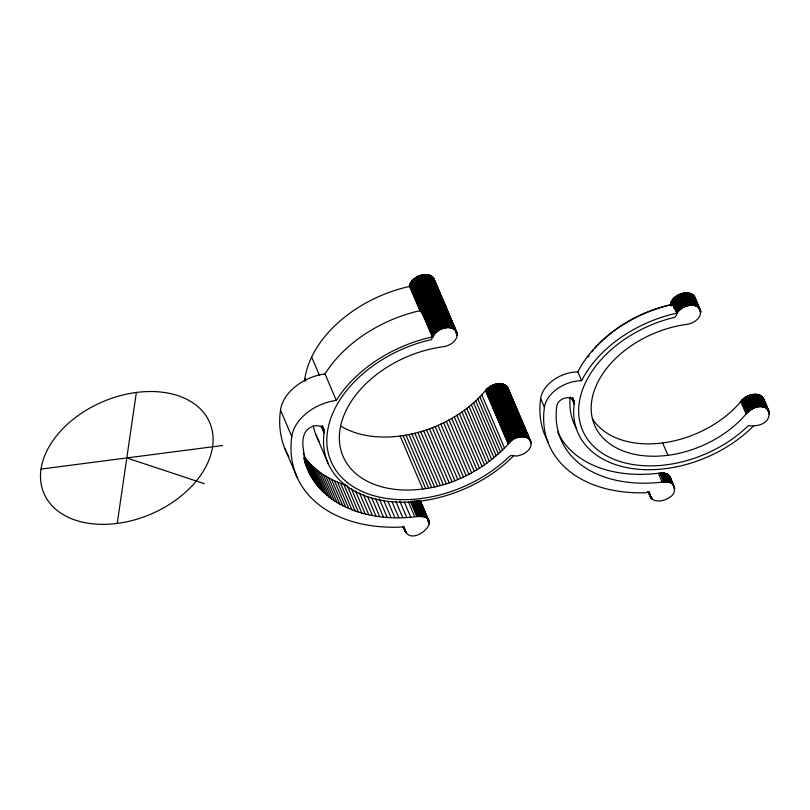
<?xml version="1.0" encoding="UTF-8"?>
<svg xmlns="http://www.w3.org/2000/svg" width="810" height="810" viewBox="0 0 810 810"><rect width="100%" height="100%" fill="white"/><g stroke="black" fill="none" stroke-linecap="round" stroke-linejoin="round"><path stroke-width="1.21" d="M416.502 516.598C450.066 514.694 408.27 552.764 404.16 526.956A148.473 100.683 -23.1 0 1 291.438 439.607L291.813 436.61L280.513 410.123A42.029 28.502 -23.1 0 1 325.012 373.916A114.504 77.649 -23.1 0 1 420.258 310.605L421.433 310.686M456.759 332.09C450.087 322.188 433.755 330.156 431.598 339.552A111.031 75.3 -23.1 0 0 334.965 408.544L333.74 411.095A111.031 75.3 -23.1 0 0 376.073 496.327A111.031 75.3 -23.1 0 0 509.409 456.425C511.677 454.116 515.808 457.144 518.967 455.524C521.984 454.835 524.85 453.408 527.168 451.352C530.945 448.497 533.172 441.885 528.687 438.625C523.716 435.213 516.881 436.752 512.143 439.86C489.301 465.993 457.599 484.825 422.749 489.017A97.969 66.44 -23.1 0 1 339.765 431.092A97.969 66.44 -23.1 0 1 440.62 347.095L442.382 346.801A13.061 8.859 -23.1 0 0 443.556 346.68C450.309 345.809 459.057 339.815 456.759 332.09L434.16 279.106C427.488 269.203 411.156 277.182 408.999 286.568A111.031 75.3 -23.1 0 0 312.376 355.56L311.141 358.121A111.031 75.3 -23.1 0 0 304.57 381.135M695.324 298.455L693.745 295.529L690.646 293.584L686.85 292.906L682.202 293.453L677.302 295.478L673.343 298.667L671.348 301.573L672.847 305.107L673.282 304.307L672.209 304.53A108.418 73.528 -23.1 0 0 577.844 371.901A30.669 20.797 -23.1 0 0 540.655 398.652L544.421 407.481L544.067 410.305A139.776 94.79 -23.1 0 0 646.086 492.733C651.949 490.425 648.375 495.123 650.683 497.522C651.777 499.162 653.589 500.175 655.452 500.651C660.322 501.805 665.547 500.256 669.505 497.35C678.729 492.723 673.92 478.983 663.754 481.909A13.061 8.859 -23.1 0 0 662.185 482.163L661.79 482.254M700.741 312.528C700.964 306.271 693.218 304.195 688.257 305.633C684.976 306.332 681.858 307.901 679.408 310.21C675.945 312.052 677.221 317.976 672.938 317.773A103.194 69.984 -23.1 0 0 587.371 438.979A103.194 69.984 -23.1 0 0 748.359 425.675C782.581 428.743 769.054 388.952 744.775 415.49A90.133 61.125 -23.1 0 1 598.236 431.953A90.133 61.125 -23.1 0 1 684.349 324.729L685.888 324.476A13.061 8.859 -23.1 0 0 687.052 324.344C693.805 323.534 703.819 316.801 699.303 309.157M434.626 282.174L434.16 279.106M308.043 469.638C305.329 457.711 295.782 432.965 312.356 426.556C316.507 424.804 323.747 425.533 324.223 431.082A10.449 7.087 -23.1 0 1 323.99 432.975L323.858 434.626A114.504 77.649 -23.1 0 0 387.909 501.339A114.504 77.649 -23.1 0 0 511.798 457.63L513.621 455.858M557.705 431.943A126.714 85.931 -23.1 0 0 656.475 473.485L658.419 473.334L662.185 482.163L660.241 482.315A126.714 85.931 -23.1 0 1 556.531 408.392L556.835 406.529A9.143 6.196 -23.1 0 1 556.875 405.709C557.948 398.348 571.819 393.852 574.331 402.216A9.143 6.196 -23.1 0 1 574.128 404.079L573.996 405.709A108.418 73.528 -23.1 0 0 634.645 468.879A108.418 73.528 -23.1 0 0 751.953 427.498L753.513 425.938M671.348 301.573L670.477 304.752L667.663 305.41A103.194 69.984 -23.1 0 0 603.521 339.511M280.513 410.123L280.139 413.11A148.473 100.683 -23.1 0 0 288.805 456.698M540.655 398.652L540.3 401.476A139.776 94.79 -23.1 0 0 548.461 442.503M117.227 523.412L136.363 392.465M695.375 301.057L695.385 298.738M592.434 418.78A90.133 61.125 -23.1 0 0 739.5 403.127C743.924 395.027 760.469 389.367 764.184 400.535M341.091 426.273A97.969 66.44 -23.1 0 0 400.15 436.033C429.027 432.125 456.8 419.155 477.839 398.905C483.125 394.399 486.537 387.15 493.533 384.851C498.828 382.452 508.417 383.494 508.629 390.795M41.026 469.091L222.517 445.49M658.419 473.334A13.061 8.859 -23.1 0 1 659.988 473.07C664.291 472.382 670.184 474.113 670.852 479.085M304.762 461.933C318.846 508.265 373.815 522.764 416.887 516.507L410.508 501.542M304.195 456.637C314.3 470.691 329.761 480.107 346.072 485.271M204.353 483.692L126.795 457.944M763.536 398.409L769.146 411.531M763.101 397.69L769.419 412.614M762.747 397.244L769.48 413.181M762.362 396.819L769.5 413.475M762.149 396.627L769.49 414.052M761.926 396.434L767.202 408.797M761.451 396.07L766.969 408.604M761.197 395.898L766.473 408.26M760.934 395.736L766.209 408.098M760.671 395.584L765.936 407.946M760.387 395.432L765.663 407.794M760.104 395.3L765.369 407.663M759.8 395.169L765.075 407.531M759.496 395.047L764.772 407.41M759.193 394.936L764.458 407.298M758.869 394.834L764.144 407.197M758.545 394.743L763.82 407.106M758.211 394.662L763.486 407.025M757.876 394.591L763.141 406.944M757.532 394.521L762.797 406.883M757.178 394.46L762.453 406.822M756.823 394.419L762.099 406.782M756.459 394.379L761.734 406.742M756.094 394.349L761.37 406.711M755.72 394.338L760.995 406.691M755.345 394.328L760.62 406.691M754.971 394.328L760.246 406.691M754.586 394.338L759.861 406.701M754.211 394.359L759.476 406.721M753.816 394.379L759.091 406.742M753.432 394.419L758.707 406.782M753.037 394.47L758.312 406.833M752.652 394.521L757.927 406.883M752.257 394.591L757.532 406.954M751.862 394.662L757.137 407.025M751.477 394.753L756.742 407.116M751.083 394.845L756.358 407.207M750.688 394.946L755.963 407.308M750.293 395.057L755.568 407.42M749.908 395.179L755.183 407.541M749.523 395.31L754.788 407.673M749.139 395.452L754.404 407.815M748.754 395.594L754.019 407.957M748.369 395.746L753.644 408.108M747.994 395.908L753.27 408.27M747.62 396.08L752.895 408.442M747.255 396.262L752.52 408.625M746.891 396.444L752.156 408.807M746.526 396.637L751.801 408.999M746.172 396.839L751.447 409.202M745.818 397.042L751.093 409.404M745.483 397.254L750.749 409.617M745.139 397.477L750.414 409.84M744.815 397.71L750.08 410.073M744.481 397.943L749.756 410.305M744.167 398.176L749.442 410.538M743.863 398.419L749.128 410.781M743.56 398.672L748.835 411.034M743.266 398.925L748.541 411.288M742.983 399.188L748.248 411.551M742.699 399.451L747.974 411.814M742.436 399.725L747.711 412.087M742.173 399.998L747.448 412.361M741.93 400.272L747.195 412.634M741.687 400.555L746.962 412.918M740.826 401.709L746.101 414.072M694.747 296.895L700.447 310.281M694.292 296.187L700.65 311.101M693.937 295.741L700.731 311.658M693.542 295.326L700.751 312.235M693.319 295.134L698.595 307.496M693.097 294.941L698.372 307.304M692.864 294.759L698.139 307.122M692.621 294.587L697.886 306.95M692.358 294.415L697.633 306.777M692.094 294.253L697.37 306.615M691.821 294.101L697.096 306.464M691.538 293.959L696.813 306.322M691.254 293.827L696.529 306.19M690.95 293.706L696.225 306.069M690.646 293.584L695.922 305.947M690.333 293.483L695.608 305.846M690.009 293.382L695.284 305.745M689.685 293.291L694.96 305.654M689.351 293.21L694.626 305.572M689.006 293.139L694.281 305.502M688.662 293.078L693.937 305.441M688.308 293.017L693.583 305.38M687.953 292.977L693.218 305.34M687.589 292.947L692.864 305.309M687.224 292.916L692.489 305.279M686.85 292.906L692.125 305.269M686.475 292.896L691.75 305.259M686.09 292.896L691.365 305.259M685.716 292.916L690.981 305.279M685.331 292.936L690.596 305.299M684.936 292.967L690.211 305.329M684.551 293.007L689.826 305.37M684.156 293.058L689.431 305.421M683.772 293.119L689.047 305.481M683.377 293.19L688.652 305.552M682.982 293.271L688.257 305.633M682.587 293.352L687.862 305.714M682.202 293.453L687.467 305.815M681.807 293.554L687.082 305.917M681.413 293.676L686.688 306.038M681.028 293.797L686.303 306.16M680.643 293.929L685.908 306.291M680.258 294.07L685.523 306.433M679.874 294.212L685.149 306.575M679.489 294.374L684.764 306.737M679.114 294.536L684.389 306.899M678.75 294.708L684.015 307.071M678.375 294.891L683.65 307.253M678.01 295.083L683.286 307.446M677.656 295.275L682.931 307.638M677.302 295.478L682.577 307.841M676.957 295.69L682.233 308.053M676.613 295.903L681.888 308.266M676.279 296.126L681.554 308.488M675.955 296.359L681.22 308.721M675.631 296.592L680.906 308.954M675.317 296.835L680.592 309.197M675.003 297.078L680.279 309.44M674.71 297.331L679.985 309.693M674.416 297.584L679.691 309.947M674.133 297.847L679.408 310.21M673.859 298.12L679.134 310.483M673.596 298.384L678.871 310.746M673.343 298.667L678.618 311.03M673.1 298.941L678.365 311.303M672.857 299.224L678.132 311.587M672.634 299.508L677.909 311.87M672.411 299.801L677.687 312.164M672.209 300.095L677.484 312.457M672.016 300.389L677.292 312.751M677.099 313.045L671.834 300.682L677.049 313.136L675.975 313.359A108.418 73.528 -23.1 0 0 581.61 380.73A30.669 20.797 -23.1 0 0 544.421 407.481M671.662 300.976L676.927 313.338M671.5 301.279L672.999 304.813M673.474 305.917L674.882 309.228M673.323 306.21L674.73 309.521M671.206 301.877L672.34 304.53M671.075 302.181L672.209 304.833M670.963 302.484L672.087 305.137M670.862 302.788L671.611 304.55M670.761 303.092L671.52 304.854M670.69 303.385L671.439 305.157M670.518 304.287L671.267 306.058M662.641 442.938L667.906 455.301M669.89 476.483L674.528 487.357M669.556 476.027L674.619 487.914M669.181 475.602L674.669 488.481M668.969 475.389L672.735 484.228M673.738 486.567L674.679 488.774M668.533 475.004L672.523 484.026M668.29 474.822L672.057 483.651M668.047 474.65L671.814 483.479M667.794 474.478L671.561 483.307M667.531 474.326L671.298 483.155M667.258 474.174L671.024 483.003M666.974 474.032L670.741 482.861M666.691 473.89L670.457 482.73M666.387 473.769L670.154 482.598M666.083 473.647L669.85 482.487M665.769 473.546L669.536 482.375M665.445 473.445L669.212 482.274M665.121 473.354L668.888 482.183M664.787 473.273L668.554 482.102M664.443 473.202L668.21 482.031M664.099 473.141L667.865 481.97M663.744 473.091L667.511 481.92M663.38 473.04L667.146 481.869M663.025 473.01L666.792 481.839M662.651 472.979L666.417 481.818M662.286 472.969L666.053 481.798M661.912 472.959L665.678 481.788M661.527 472.969L665.293 481.798M661.142 472.979L664.909 481.808M660.758 473L664.524 481.828M660.373 473.03L664.139 481.859M659.988 473.07L663.754 481.909M651.331 496.975L652.273 499.183M648.729 491.569L649.671 493.776M650.875 496.601L651.817 498.808M648.567 491.781L651.604 498.616M648.375 491.579L651.199 498.201M648.182 491.771L650.845 497.755M648.04 491.528L650.4 497.046M577.844 371.901L581.61 380.73M572.589 397.578L574.067 401.072M572.417 397.609L574.3 402.023M572.447 397.801L574.331 402.216M571.951 397.72L574.3 403.238M571.779 398.56L574.128 404.079M507.657 387.322L531.026 442.088M507.323 386.866L531.097 442.361M506.959 386.431L531.208 443.202M506.756 386.218L531.218 443.485M506.321 385.833L529.143 439M506.088 385.641L528.687 438.625M505.845 385.469L528.444 438.453M505.592 385.297L528.191 438.281M505.339 385.135L527.938 438.119M505.065 384.983L527.664 437.967M504.782 384.841L527.381 437.815M504.498 384.699L527.097 437.683M504.205 384.568L526.804 437.552M503.901 384.446L526.5 437.43M503.587 384.345L526.186 437.319M503.273 384.234L525.872 437.218M502.939 384.142L525.538 437.127M502.615 384.061L525.204 437.046M502.271 383.991L524.87 436.965M501.927 383.92L524.526 436.904M501.572 383.859L524.171 436.843M501.218 383.818L523.817 436.803M500.853 383.778L523.452 436.762M500.489 383.748L523.088 436.732M500.124 383.738L522.723 436.712M499.75 383.727L522.349 436.701M499.365 383.727L521.964 436.701M498.99 383.738L521.589 436.712M498.606 383.758L521.205 436.732M498.221 383.778L520.82 436.762M497.826 383.818L520.425 436.803M497.441 383.869L520.04 436.853M497.046 383.93L519.645 436.904M496.662 383.991L519.25 436.975M496.267 384.072L518.866 437.046M495.872 384.153L518.471 437.137M495.477 384.244L518.076 437.228M495.082 384.345L517.681 437.329M494.697 384.456L517.296 437.44M494.302 384.578L516.901 437.562M493.918 384.709L516.517 437.694M493.533 384.851L516.132 437.825M493.148 384.993L515.747 437.977M492.774 385.145L515.362 438.129M492.389 385.307L514.988 438.291M492.014 385.479L514.613 438.463M491.65 385.661L514.249 438.635M491.285 385.843L513.884 438.828M490.921 386.036L513.52 439.02M490.566 386.238L513.165 439.222M490.222 386.441L512.821 439.425M489.878 386.653L512.477 439.638M489.544 386.876L512.143 439.86M489.21 387.109L511.809 440.083M488.886 387.342L511.485 440.316M488.572 387.575L511.171 440.559M488.258 387.828L510.857 440.802M487.954 388.071L510.553 441.055M487.66 388.324L510.259 441.308M487.377 388.587L509.976 441.571M487.104 388.851L509.703 441.835M486.83 389.124L509.429 442.108M486.577 389.397L509.176 442.382M486.324 389.671L508.923 442.655M486.081 389.954L508.68 442.938M485.858 390.238L508.457 443.222M485.635 390.531L508.234 443.515M485.514 390.653L508.113 443.637M433.471 277.901L457.154 333.426M433.117 277.455L457.225 333.993M432.915 277.243L457.245 334.277M432.5 276.838L457.245 334.864M432.277 276.656L454.876 329.63M456.243 332.849L457.225 335.158M432.034 276.473L454.633 329.447M456.212 333.143L457.194 335.451M431.791 276.291L454.39 329.275M431.538 276.129L454.137 329.113M431.274 275.967L453.873 328.951M431.001 275.815L453.6 328.799M481.808 394.845L504.407 447.829M430.717 275.673L453.317 328.658M430.424 275.542L453.023 328.526M430.13 275.42L452.729 328.394M429.826 275.299L452.425 328.283M429.513 275.187L452.112 328.171M429.189 275.096L451.788 328.07M428.854 275.005L451.453 327.979M428.52 274.924L451.119 327.898M428.186 274.853L450.785 327.827M427.832 274.782L450.431 327.767M479.864 396.89L502.463 449.874M427.488 274.732L450.087 327.716M427.123 274.691L449.722 327.675M426.759 274.651L449.358 327.635M426.394 274.63L448.993 327.615M426.019 274.61L448.618 327.594M425.645 274.61L448.244 327.594M425.27 274.61L447.869 327.594M424.885 274.62L447.484 327.604M477.839 398.905L500.438 451.889M424.501 274.651L447.1 327.625M424.116 274.681L446.715 327.665M423.731 274.722L446.33 327.706M423.336 274.772L445.935 327.756M422.942 274.833L445.541 327.817M422.557 274.904L445.156 327.888M422.162 274.985L444.761 327.959M475.753 400.889L498.352 453.873M421.767 275.066L444.366 328.05M421.372 275.167L443.971 328.151M420.987 275.268L443.576 328.252M420.592 275.38L443.192 328.364M420.198 275.511L442.797 328.485M419.813 275.643L442.412 328.617M419.428 275.785L442.027 328.759M473.607 402.833L496.206 455.817M419.053 275.926L441.642 328.911M418.669 276.089L441.268 329.073M418.294 276.25L440.893 329.235M417.919 276.423L440.518 329.407M417.555 276.605L440.154 329.589M417.19 276.797L439.789 329.771M416.836 276.99L439.435 329.974M471.39 404.747L493.989 457.731M416.482 277.192L439.081 330.176M416.127 277.405L438.726 330.379M415.793 277.617L438.392 330.601M415.459 277.84L438.058 330.824M415.125 278.073L437.724 331.047M414.801 278.306L437.4 331.29M414.487 278.549L437.086 331.523M469.122 406.62L491.721 459.604M414.183 278.792L436.782 331.776M413.88 279.045L436.479 332.029M413.596 279.298L436.195 332.282M413.313 279.561L435.912 332.546M413.039 279.835L435.638 332.809M412.776 280.098L435.375 333.082M412.513 280.371L435.112 333.356M412.27 280.655L434.869 333.639M466.783 408.453L489.382 461.427M412.037 280.938L434.636 333.923M411.804 281.222L434.403 334.206M411.591 281.516L434.19 334.49M411.389 281.799L433.988 334.783M411.186 282.093L433.785 335.077M411.004 282.396L433.603 335.37M410.832 282.69L433.431 335.674M410.67 282.994L433.269 335.968M410.518 283.287L433.117 336.272M410.376 283.591L432.975 336.575M464.403 410.235L487.002 463.219M410.255 283.895L432.854 336.879L431.558 337.102A114.504 77.649 -23.1 0 0 336.312 400.403A42.029 28.502 -23.1 0 0 291.813 436.61M410.133 284.199L432.732 337.173M410.032 284.502L432.631 337.476M409.941 284.796L420.744 310.139M421.737 312.447L422.719 314.746M409.86 285.1L420.673 310.443M409.789 285.404L420.603 310.746M409.738 285.697L420.542 311.04M409.698 286.001L420.501 311.344M409.658 286.294L420.461 311.769M461.963 411.976L484.562 464.96M459.472 413.667L482.071 466.651M456.931 415.317L479.53 468.301M454.349 416.917L476.948 469.901M451.727 418.466L474.316 471.44M449.054 419.955L471.653 472.939M446.35 421.392L468.95 474.376M443.607 422.779L466.206 475.753M440.832 424.106L463.431 477.08M438.028 425.371L460.627 478.345M435.203 426.576L457.802 479.56M432.348 427.72L454.936 480.705M429.462 428.804L452.061 481.788M426.566 429.826L449.165 482.811M423.66 430.788L446.259 483.772M420.734 431.679L443.333 484.663M417.798 432.51L440.397 485.484M414.862 433.269L437.461 486.243M411.915 433.957L434.514 486.942M408.969 434.585L431.568 487.559M406.023 435.132L428.622 488.116M403.076 435.618L425.675 488.602M400.15 436.033L422.749 489.017M420.248 500.428L429.229 521.701M420.167 500.772L429.33 522.258M419.985 500.56L429.381 522.825M420.076 501.299L427.447 518.572M427.913 519.666L429.381 523.118M419.631 500.904L427.234 518.37M427.903 519.949L429.361 523.706M419.398 500.722L426.769 518.005M427.852 520.547L429.33 523.999M419.155 500.55L426.526 517.823M419.388 501.532L426.273 517.661M419.124 501.38L425.999 517.499M418.851 501.228L425.736 517.347M418.567 501.086L425.452 517.205M418.284 500.944L425.159 517.074M417.98 500.823L424.865 516.942M417.676 500.701L424.551 516.831M417.363 500.6L424.237 516.719M417.039 500.499L423.924 516.618M417.201 501.562L423.589 516.537M416.867 501.481L423.255 516.456M416.532 501.41L422.911 516.375M416.178 501.339L422.567 516.314M415.824 501.289L422.212 516.264M415.469 501.248L421.858 516.223M415.105 501.208L421.494 516.183M414.74 501.188L421.129 516.162M414.366 501.167L420.755 516.142M413.991 501.167L420.38 516.142M413.616 501.167L420.005 516.142M413.728 502.332L419.62 516.152M413.343 502.362L419.236 516.183M412.462 501.238L418.851 516.213M412.067 501.279L418.456 516.253M411.683 501.329L418.071 516.304M411.288 501.39L417.676 516.365M410.893 501.461L417.282 516.436M408.341 501.724L414.73 516.689M404.322 502.099L410.71 517.074M399.826 501.228L406.711 517.357M395.857 501.41L402.732 517.539M404.068 527.401L406.519 533.162M403.39 526.399L406.104 532.757M403.269 526.571L405.911 532.545M403.096 526.348L405.557 532.099M403.016 526.54L404.98 531.147M391.908 501.501L398.793 517.63M388 501.491L394.875 517.61M383.636 500.226L391.007 517.499M379.313 498.859L387.18 517.296M325.012 373.916L336.312 400.403M375.526 498.555L383.393 516.982M311.658 357.028L319.525 375.455M371.79 498.15L379.657 516.577M367.618 496.5L375.972 516.071M363.498 494.748L372.347 515.474M359.448 492.895L368.773 514.775M355.448 490.951L365.269 513.986M304.884 378.604L305.866 380.913M351.52 488.916L361.837 513.105M322.441 426.08L324.051 429.968M322.218 426.019L324.182 430.626M322.248 426.242L324.223 431.082M321.732 426.262L324.182 432.024M347.176 485.625L358.476 512.122M321.033 426.07L323.99 432.975M343.875 484.552L355.175 511.049M340.666 483.388L351.965 509.885M337.527 482.132L348.826 508.629M316.062 435.152L328.313 463.887M334.479 480.786L345.779 507.283M331.513 479.358L342.812 505.845M328.637 477.829L339.937 504.326M325.853 476.229L337.152 502.716M323.16 474.538L334.459 501.025M320.568 472.767L331.867 499.254M318.077 470.914L329.376 497.401M315.687 468.98L326.987 495.467M313.399 466.975L324.699 493.462M311.222 464.889L322.522 491.376M309.147 462.733L320.446 489.22M307.192 460.505L318.492 487.002M303.274 453.357L304.256 455.666M305.35 458.217L316.649 484.704M304.104 457.002L314.918 482.345M303.922 457.933L313.308 479.925M303.952 459.007L311.809 477.434M305.026 462.226L310.433 474.893M284.675 448.143L297.219 477.546M319.241 441.744A114.504 77.649 -23.1 0 1 313.288 425.766M576.558 428.703A108.418 73.528 -23.1 0 1 570.23 396.88M588.019 357.099A103.194 69.984 -23.1 0 1 589.113 355.57M592.029 351.783A103.194 69.984 -23.1 0 1 593.254 350.295M595.158 348.077A103.194 69.984 -23.1 0 1 597.142 345.89M597.821 345.161A103.194 69.984 -23.1 0 1 602.782 340.21M196.273 481.039L195.787 481.636A90.133 61.125 -23.1 0 1 47.496 499.993A90.133 61.125 -23.1 0 1 136.667 392.425A90.133 61.125 -23.1 0 1 196.273 481.039"/></g></svg>
